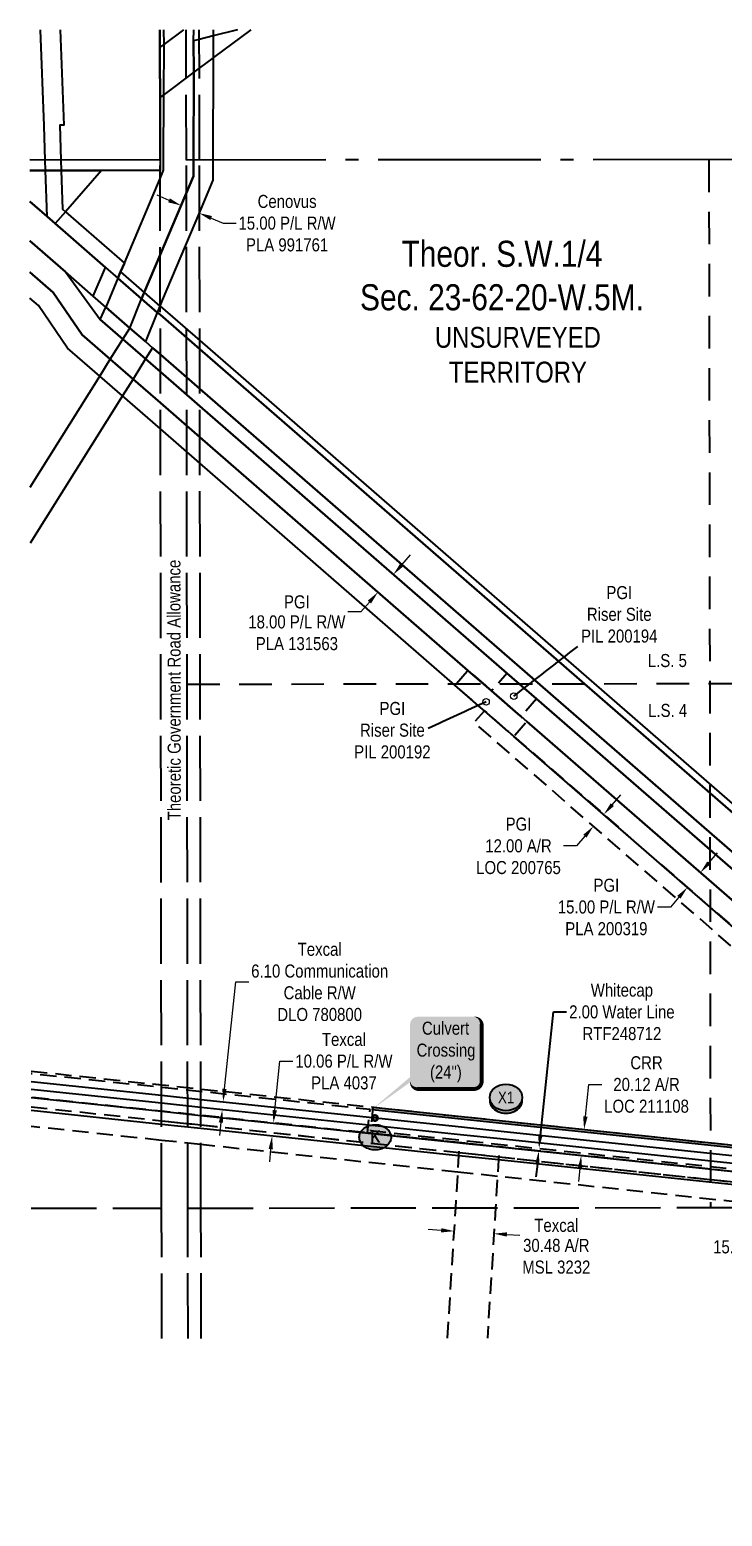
# Model space of a CAD drawing. Extents: x 506297 to 510567, y 6023715 to 6027460.
# Drawn here: x 506297 to 506828, y 6024506 to 6025647 of the extents above; entities that cross this region are included whole.
import ezdxf
from ezdxf.enums import TextEntityAlignment as Align

# ---------------------------------------------------------------- set-up
doc = ezdxf.new("R2010")
doc.units = 0
doc.header["$LTSCALE"] = 5
doc.header["$PDMODE"] = 34
doc.header["$PDSIZE"] = 0.05
for name, pattern in [('foc-ACCESSROAD', [3.75, 2.5, -1.25]), ('foc-FLOWLINE', [3.75, 2.5, -1.25]), ('foc-LSD', [8, 5, -3]), ('foc-QUARTERLINE', [33, 25, -3, 2, -3]), ('foc-UNSURVEYED', [12.5, 10, -2.5])]:
    doc.linetypes.add(name, pattern=pattern)
doc.layers.get('Defpoints').update_dxf_attribs({"color": 9})
for name, color, linetype in [('C-SYMBOL', 7, 'Continuous'), ('CG-NOTES', 7, 'Continuous'), ('F-AR', 190, 'foc-ACCESSROAD'), ('F-EZE', 190, 'foc-FLOWLINE'), ('F-RW', 190, 'Continuous'), ('F-WS', 190, 'foc-ACCESSROAD'), ('L-QSEC', 8, 'foc-QUARTERLINE'), ('L-ROAD-T', 7, 'Continuous'), ('L-SECQ', 8, 'foc-QUARTERLINE'), ('L-SECTION-LSD', 7, 'foc-LSD'), ('L-UNS-T', 3, 'Continuous'), ('L-USEC', 7, 'foc-UNSURVEYED'), ('MSL', 7, 'Continuous'), ('P-CROSSINGS', 250, 'Continuous'), ('P-PROPOSED', 10, 'Continuous'), ('P-TEMP-BLUE', 146, 'Continuous'), ('PLA', 7, 'Continuous')]:
    doc.layers.add(name, color=color, linetype=linetype)
for name, color, linetype, lineweight in [('F-AR-T', 190, 'Continuous', 9), ('F-EZE-T', 190, 'Continuous', 9), ('F-RW-T', 190, 'Continuous', 9), ('F-WS-T', 190, 'Continuous', 9)]:
    doc.layers.add(name, color=color, linetype=linetype, lineweight=lineweight)
doc.styles.add('100L', font='ARIALN.TTF', dxfattribs={"height": 11})
doc.styles.add('175L', font='ARIALN.TTF', dxfattribs={"height": 20})
doc.styles.add('80', font='ARIALN.TTF', dxfattribs={"height": 10})
doc.styles.add('80CG', font='ARIALN.TTF', dxfattribs={"height": 10})
doc.styles.add('80L', font='ARIALN.TTF', dxfattribs={"height": 10})
doc.styles.add('BOLD', font='ARIALNB.TTF')
doc.styles.add('Crossing', font='ARIALN.TTF', dxfattribs={"height": 10})
doc.dimstyles.new('Compass 5 000', dxfattribs={"dimscale": 5, "dimtxt": 9, "dimasz": 2, "dimexe": 0.2, "dimexo": 0.0625, "dimgap": 0.5, "dimtad": 0, "dimtih": 1, "dimtoh": 1, "dimzin": 0, "dimdsep": 46, "dimtxsty": '80CG', "dimcen": 0.1, "dimse1": 1, "dimse2": 1, "dimclrd": 256, "dimclrt": 256, "dimaunit": 1, "dimadec": 4, "dimazin": 0, "dimtfac": 0.06, "dimtofl": 0, "dimtmove": 0, "dimatfit": 1, "dimfxl": 0.2, "dimtolj": 1, "dimtzin": 0, "dimlwd": -1, "dimarcsym": 0})

# ---------------------------------------------------------------- blocks, each defined once
blk = doc.blocks.new('*D641')
at = {"layer": 'Defpoints', "color": 0, "transparency": 16777216}
for p in [(506445, 6024824.3), (506460.4, 6024822.7), (506459.8, 6024816.6)]:
    blk.add_point(p, dxfattribs=at)
at = {"layer": 'F-RW-T', "transparency": 16777216}
for p, q in [((506446.1, 6024834.2), (506454.7, 6024916.2)), ((506454.7, 6024916.2), (506464.7, 6024916.2)), ((506443.3, 6024808.3), (506442.3, 6024798.3))]:
    blk.add_line(p, q, dxfattribs=at)
for points in [[(506444.4, 6024834.4), (506447.7, 6024834.1), (506445, 6024824.3)], [(506441.7, 6024808.5), (506445, 6024808.1), (506444.4, 6024818.2)]]:
    blk.add_solid(points, dxfattribs=at)
at = {"layer": 'F-RW-T', "transparency": 16777216, "insert": (506519.1, 6024916.2), "char_height": 10, "attachment_point": 5, "style": '80CG'}
blk.add_mtext('\\A1;Texcal\\P6.10 Communication \\PCable R/W\\PDLO 780800', dxfattribs=at)
blk = doc.blocks.new('*D644')
at = {"layer": 'Defpoints', "color": 0, "transparency": 16777216}
for p in [(506951.5, 6024750.4), (506949.7, 6024735.5), (506949.9, 6024735.5)]:
    blk.add_point(p, dxfattribs=at)
at = {"layer": 'F-EZE-T', "transparency": 16777216}
for p, q in [((506952.4, 6024760.4), (506953.4, 6024770.3)), ((506948.7, 6024725.6), (506947.3, 6024712.9)), ((506947.3, 6024712.9), (506937.3, 6024712.9))]:
    blk.add_line(p, q, dxfattribs=at)
for points in [[(506950.7, 6024760.6), (506954, 6024760.2), (506951.3, 6024750.5)], [(506947, 6024725.8), (506950.3, 6024725.4), (506949.7, 6024735.5)]]:
    blk.add_solid(points, dxfattribs=at)
at = {"layer": 'F-EZE-T', "transparency": 16777216, "insert": (506878.2, 6024712.9), "char_height": 10, "attachment_point": 5, "style": '80CG'}
blk.add_mtext('\\A1;ATCO\\P15.00 Power Line R/W\\PEZE 170159', dxfattribs=at)
blk = doc.blocks.new('*D656')
at = {"layer": 'Defpoints', "color": 0, "transparency": 16777216}
for p in [(506722.4, 6025057.4), (506714.5, 6025048.4), (506729.1, 6025035.7)]:
    blk.add_point(p, dxfattribs=at)
at = {"layer": 'F-AR-T', "transparency": 16777216}
for p, q in [((506743.5, 6025052.2), (506750.1, 6025059.8)), ((506722.5, 6025028.1), (506716, 6025020.6)), ((506716, 6025020.6), (506706, 6025020.6))]:
    blk.add_line(p, q, dxfattribs=at)
for points in [[(506742.3, 6025053.3), (506744.8, 6025051.2), (506737, 6025044.7)], [(506721.3, 6025029.2), (506723.8, 6025027), (506729.1, 6025035.7)]]:
    blk.add_solid(points, dxfattribs=at)
at = {"layer": 'F-AR-T', "transparency": 16777216, "insert": (506671.6, 6025020.6), "char_height": 10, "attachment_point": 5, "style": '80CG'}
blk.add_mtext('\\A1;PGI\\P12.00 A/R\\PLOC 200765', dxfattribs=at)
blk = doc.blocks.new('*D662')
at = {"layer": 'Defpoints', "color": 0, "transparency": 16777216}
for p in [(506622.6, 6024729.1), (506653, 6024727.2), (506652.7, 6024723.1)]:
    blk.add_point(p, dxfattribs=at)
at = {"layer": 'F-AR-T', "transparency": 16777216}
for p, q in [((506612.3, 6024725.6), (506602.4, 6024726.2)), ((506662.7, 6024722.5), (506672.7, 6024721.8))]:
    blk.add_line(p, q, dxfattribs=at)
for points in [[(506612.4, 6024727.3), (506612.2, 6024724), (506622.3, 6024725)], [(506662.8, 6024724.1), (506662.6, 6024720.8), (506652.7, 6024723.1)]]:
    blk.add_solid(points, dxfattribs=at)
at = {"layer": 'F-AR-T', "transparency": 16777216, "char_height": 10, "attachment_point": 5, "style": '80CG'}
for s, insert in [('\\A1;Texcal', (506700.6, 6024729.4)), ('\\A1;30.48 A/R\\PMSL 3232', (506700.6, 6024705.7))]:
    blk.add_mtext(s, dxfattribs=dict(at, insert=insert))
blk = doc.blocks.new('*D668')
at = {"layer": 'Defpoints', "color": 0, "transparency": 16777216}
for p in [(506482.6, 6024798), (506519.7, 6024804.1), (506518.7, 6024794.1)]:
    blk.add_point(p, dxfattribs=at)
at = {"layer": 'F-RW-T', "transparency": 16777216}
for p, q in [((506484.7, 6024817.9), (506488.6, 6024855.4)), ((506488.6, 6024855.4), (506498.6, 6024855.4)), ((506481.5, 6024788), (506480.5, 6024778.1))]:
    blk.add_line(p, q, dxfattribs=at)
for points in [[(506483, 6024818.1), (506486.3, 6024817.7), (506483.6, 6024808)], [(506479.9, 6024788.2), (506483.2, 6024787.8), (506482.6, 6024798)]]:
    blk.add_solid(points, dxfattribs=at)
at = {"layer": 'F-RW-T', "transparency": 16777216, "insert": (506537.7, 6024855.4), "char_height": 10, "attachment_point": 5, "style": '80CG'}
blk.add_mtext('\\A1;Texcal\\P10.06 P/L R/W\\PPLA 4037', dxfattribs=at)
blk = doc.blocks.new('*D681')
at = {"layer": 'Defpoints', "color": 0, "transparency": 16777216}
for p in [(506575.9, 6025228.6), (506563.8, 6025215.3), (506564.1, 6025215)]:
    blk.add_point(p, dxfattribs=at)
at = {"layer": 'F-RW-T', "transparency": 16777216}
for p, q in [((506582.2, 6025236.3), (506588.8, 6025243.9)), ((506557.3, 6025207.7), (506550.7, 6025200.2)), ((506550.7, 6025200.2), (506540.7, 6025200.2))]:
    blk.add_line(p, q, dxfattribs=at)
for points in [[(506580.9, 6025237.4), (506583.5, 6025235.3), (506575.6, 6025228.8)], [(506556, 6025208.8), (506558.5, 6025206.6), (506563.8, 6025215.3)]]:
    blk.add_solid(points, dxfattribs=at)
at = {"layer": 'F-RW-T', "transparency": 16777216, "char_height": 10, "attachment_point": 5, "style": '80CG'}
for s, insert in [('\\A1;PGI', (506501.6, 6025207.8)), ('\\A1;18.00 P/L R/W\\PPLA 131563', (506501.6, 6025184.1))]:
    blk.add_mtext(s, dxfattribs=dict(at, insert=insert))
blk = doc.blocks.new('*D689')
at = {"layer": 'Defpoints', "color": 0, "transparency": 16777216}
for p in [(506793.9, 6025015.1), (506784, 6025003.8), (506801.2, 6024988.8)]:
    blk.add_point(p, dxfattribs=at)
at = {"layer": 'F-RW-T', "transparency": 16777216}
for p, q in [((506817.6, 6025007.6), (506824.2, 6025015.2)), ((506794.7, 6024981.2), (506788.1, 6024973.7)), ((506788.1, 6024973.7), (506778.1, 6024973.7))]:
    blk.add_line(p, q, dxfattribs=at)
for points in [[(506816.4, 6025008.7), (506818.9, 6025006.6), (506811.1, 6025000.1)], [(506793.4, 6024982.3), (506795.9, 6024980.2), (506801.2, 6024988.8)]]:
    blk.add_solid(points, dxfattribs=at)
at = {"layer": 'F-RW-T', "transparency": 16777216, "insert": (506739, 6024973.7), "char_height": 10, "attachment_point": 5, "style": '80CG'}
blk.add_mtext('\\A1;PGI\\P15.00 P/L R/W\\PPLA 200319', dxfattribs=at)
blk = doc.blocks.new('*D701')
at = {"layer": 'Defpoints', "color": 0, "transparency": 16777216}
for p in [(506415, 6025517.2), (506426.6, 6025506.2), (506428.8, 6025511.4)]:
    blk.add_point(p, dxfattribs=at)
at = {"layer": 'F-RW-T', "transparency": 16777216}
for p, q in [((506403.6, 6025515.9), (506394.4, 6025519.8)), ((506435.8, 6025502.3), (506445, 6025498.4)), ((506445, 6025498.4), (506455, 6025498.4))]:
    blk.add_line(p, q, dxfattribs=at)
for points in [[(506404.2, 6025517.5), (506402.9, 6025514.4), (506412.8, 6025512)], [(506436.5, 6025503.9), (506435.2, 6025500.8), (506426.6, 6025506.2)]]:
    blk.add_solid(points, dxfattribs=at)
at = {"layer": 'F-RW-T', "transparency": 16777216, "insert": (506494.1, 6025498.4), "char_height": 10, "attachment_point": 5, "style": '80CG'}
blk.add_mtext('\\A1;Cenovus\\P15.00 P/L R/W\\PPLA 991761', dxfattribs=at)
blk = doc.blocks.new('*U495')
h = blk.add_hatch(color=254)
edge = h.paths.add_edge_path()
edge.add_line((-21.5, -28.5), (21.5, -28.5))
edge.add_arc((21.5, -22.5), 6, 270, 360)
edge.add_line((27.5, -22.5), (27.5, 21))
edge.add_arc((21.5, 21), 6, 0, 90)
edge.add_line((21.5, 27), (-21.5, 27))
edge.add_arc((-21.5, 21), 6, 90, 180)
edge.add_line((-27.5, 21), (-27.5, -22.5))
edge.add_arc((-21.5, -22.5), 6, 180, 270)
at = {"color": 160, "flags": 128}
blk.add_lwpolyline([(-21.5, -28.5, 3, 3, 0), (21.5, -28.5, 3, 3, 0.414214), (27.5, -22.5, 3, 3, 0), (27.5, 21, 3, 0, 0.414214), (21.5, 27, 0, 0, 0), (-21.5, 27, 0, 0, 0.414214), (-27.5, 21, 0, 0, 0), (-27.5, -22.5, 0, 3, 0.414214)], format="xyseb", close=True, dxfattribs=at)
at = {"color": 160, "style": '80'}
blk.add_attdef('ENTER_TEXT_001', (-26.8, -4.9), '', height=10, dxfattribs=at)
blk = doc.blocks.new('xing2')
h = blk.add_hatch(color=50)
h.dxf.hatch_style = 1
edge = h.paths.add_edge_path()
edge.add_ellipse((0, 0), major_axis=(-12.5, 0), ratio=0.816297, start_angle=0, end_angle=360)
h = blk.add_hatch(color=250)
h.dxf.hatch_style = 1
edge = h.paths.add_edge_path()
edge.add_ellipse((0, -2), major_axis=(-12.5, 0), ratio=0.816297, start_angle=0, end_angle=180)
edge.add_line((12.5, -2), (12.5, 0))
edge.add_ellipse((0, 0), major_axis=(-12.5, 0), ratio=0.816297, start_angle=0, end_angle=180, ccw=False)
edge.add_line((-12.5, 0), (-12.5, -2))
at = {"color": 250}
blk.add_ellipse((0, 0), major_axis=(-12.5, 0), ratio=0.816297, dxfattribs=at)
blk.add_ellipse((0, -2), major_axis=(-12.5, 0), ratio=0.816297, start_param=0, end_param=3.141593, dxfattribs=at)
at = {"color": 250, "style": 'Crossing'}
blk.add_attdef('CROSSING', text='', height=9, dxfattribs=at).set_placement((0.1, 0), align=Align.MIDDLE_CENTER)
at = {"color": 250, "style": 'Crossing', "flags": 1}
for tag, p in [('OWNER', (0.1, -12.5)), ('DESCRIPTION', (0.1, -25.8)), ('LOCATION', (0.1, -39.3)), ('DWG_REF', (0.1, -52.8))]:
    blk.add_attdef(tag, text='', height=9, dxfattribs=at).set_placement(p, align=Align.MIDDLE_CENTER)
blk = doc.blocks.new('Route_Letters')
h = blk.add_hatch(color=255)
h.dxf.hatch_style = 1
edge = h.paths.add_edge_path()
edge.add_ellipse((-0.1, 0.5), major_axis=(-12, 0), ratio=0.789318, start_angle=0, end_angle=360)
at = {"color": 5}
blk.add_open_spline([(-12.3, 0.5), (-12.3, -0.3), (-12.2, -1), (-11.7, -2.8), (-11.1, -3.9), (-9.6, -5.8), (-8.5, -6.7), (-6.2, -8), (-4.9, -8.5), (-2.1, -9.2), (-0.7, -9.3), (2.2, -9.1), (3.6, -8.8), (6.3, -7.9), (7.5, -7.2), (9.5, -5.6), (10.4, -4.6), (11.6, -2.5), (12, -1.4), (12.2, 0.9), (12, 2.1), (11.2, 4.3), (10.5, 5.4), (8.8, 7.2), (7.7, 8), (5.3, 9.2), (3.9, 9.7), (1.1, 10.2), (-0.4, 10.2), (-3.2, 9.9), (-4.6, 9.6), (-7.2, 8.5), (-8.3, 7.7), (-10.2, 6), (-11, 5), (-12, 2.9), (-12.3, 1.7), (-12.3, 0.5), (-12.3, 0.5), (-12.3, 0.5)], degree=3, knots=[0, 0, 0, 0, 0.219529, 0.219529, 0.575727, 0.575727, 0.931924, 0.931924, 1.288121, 1.288121, 1.644318, 1.644318, 2.000515, 2.000515, 2.356712, 2.356712, 2.712909, 2.712909, 3.069107, 3.069107, 3.425304, 3.425304, 3.781501, 3.781501, 4.137698, 4.137698, 4.493895, 4.493895, 4.850092, 4.850092, 5.20629, 5.20629, 5.562487, 5.562487, 5.918684, 5.918684, 6.274881, 6.274881, 6.283185, 6.283185, 6.283185, 6.283185], dxfattribs=at)
at = {"color": 14, "style": 'BOLD'}
blk.add_attdef('A', text='', height=9.5, dxfattribs=at).set_placement((0.2, 1), align=Align.MIDDLE)
blk = doc.blocks.new('AA')
at = {"const_width": 4}
blk.add_lwpolyline([(-1, 0, 1), (1, 0, 1)], format="xyb", close=True, dxfattribs=at)
blk.add_circle((0, 0), 2)
blk = doc.blocks.new('*D708')
at = {"layer": 'Defpoints', "color": 0, "transparency": 16777216}
for p in [(506721.9, 6024803.1), (506755.2, 6024799.5), (506753.1, 6024779.5)]:
    blk.add_point(p, dxfattribs=at)
at = {"layer": 'F-AR-T', "transparency": 16777216}
for p, q in [((506722.9, 6024813), (506725.5, 6024837.5)), ((506725.5, 6024837.5), (506735.5, 6024837.5)), ((506718.7, 6024773.1), (506717.6, 6024763.2))]:
    blk.add_line(p, q, dxfattribs=at)
for points in [[(506721.2, 6024813.2), (506724.6, 6024812.8), (506721.9, 6024803.1)], [(506717, 6024773.3), (506720.4, 6024772.9), (506719.7, 6024783)]]:
    blk.add_solid(points, dxfattribs=at)
at = {"layer": 'F-AR-T', "transparency": 16777216, "insert": (506769.8, 6024837.5), "char_height": 10, "attachment_point": 5, "style": '80CG'}
blk.add_mtext('\\A1;CRR\\P20.12 A/R\\PLOC 211108', dxfattribs=at)
blk = doc.blocks.new('*D711')
at = {"layer": 'Defpoints', "color": 0, "transparency": 16777216}
for p in [(506687.3, 6024788.5), (506687.6, 6024786.4), (506687.8, 6024788.4)]:
    blk.add_point(p, dxfattribs=at)
at = {"layer": 'P-TEMP-BLUE', "transparency": 16777216}
for p, q in [((506688.4, 6024798.4), (506698.4, 6024893.2)), ((506698.4, 6024893.2), (506708.4, 6024893.2)), ((506686.1, 6024776.5), (506685, 6024766.6))]:
    blk.add_line(p, q, dxfattribs=at)
for points in [[(506686.7, 6024798.6), (506690, 6024798.2), (506687.3, 6024788.5)], [(506684.4, 6024776.7), (506687.7, 6024776.4), (506687.1, 6024786.5)]]:
    blk.add_solid(points, dxfattribs=at)
at = {"layer": 'P-TEMP-BLUE', "transparency": 16777216, "insert": (506750.9, 6024893.2), "char_height": 10, "attachment_point": 5, "style": '80CG'}
blk.add_mtext('\\A1;Whitecap\\P2.00 Water Line\\PRTF248712', dxfattribs=at)

msp = doc.modelspace()

# ---------------------------------------------------------------- hatches: boundary and pattern name
at = {"layer": 'P-PROPOSED'}
h = msp.add_hatch(color=256, dxfattribs=at)
h.dxf.hatch_style = 1
h.paths.add_polyline_path([(509796.698, 6025124.527), (509798.696, 6025124.61), (509805.309, 6024966.707), (509219.186, 6024967.917), (509196.95, 6025010.856), (509103.819, 6025021.614), (508388.141, 6025021.346), (508401.756, 6025052.16), (508410.85, 6025071.086), (508386.117, 6025081.058), (508383.037, 6025074.928), (508367.894, 6025041.386), (508354.157, 6025007.243), (508341.849, 6024972.559), (508331.383, 6024938.672), (508319.403, 6024890.784), (508316.32, 6024878.461), (508315.682, 6024875.195), (508313.813, 6024865.993), (508283.743, 6024862.095), (508261.055, 6024862.122), (508222.408, 6024850.062), (508215.675, 6024815.476), (508203.86, 6024792.537), (508168.8, 6024793.203), (508126.202, 6024809.837), (508061.096, 6024814.559), (508031.539, 6024813.166), (508019.853, 6024796.262), (508005.566, 6024684.375), (508005.545, 6024666.967), (507726.437, 6024696.458), (507559.269, 6024714.128), (507469.846, 6024722.293), (507449.75, 6024724.245), (507446.733, 6024724.556), (507387.581, 6024730.797), (507285.493, 6024741.568), (507032.596, 6024768.25), (506559.699, 6024818.158), (506559.909, 6024820.147), (507032.806, 6024770.239), (507285.703, 6024743.556), (507387.791, 6024732.786), (507446.941, 6024726.546), (507449.949, 6024726.235), (507470.033, 6024724.284), (507559.465, 6024716.119), (507726.647, 6024698.447), (508003.547, 6024669.189), (508003.566, 6024684.503), (508017.942, 6024797.015), (508030.456, 6024815.117), (508061.122, 6024816.562), (508126.648, 6024811.81), (508169.195, 6024795.196), (508202.653, 6024794.56), (508213.766, 6024816.138), (508220.672, 6024851.616), (508260.751, 6024864.122), (508283.615, 6024864.095), (508312.137, 6024867.793), (508313.721, 6024875.586), (508314.367, 6024878.896), (508317.462, 6024891.269), (508329.456, 6024939.21), (508339.951, 6024973.189), (508352.286, 6025007.951), (508366.054, 6025042.171), (508381.231, 6025075.789), (508385.156, 6025083.602), (508413.577, 6025072.143), (508403.572, 6025051.323), (508391.211, 6025023.347), (509103.934, 6025023.614), (509198.237, 6025012.721), (509220.404, 6024969.915), (509803.224, 6024968.712)])

# ---------------------------------------------------------------- linework, layer by layer
at = {"color": 160, "flags": 128}
msp.add_lwpolyline([(506558.316, 6024817.709, 0, 6, 0), (506615.9, 6024862.541, 0, 0, 0)], format="xyseb", dxfattribs=at)
at = {"layer": 'F-AR', "flags": 128}
msp.add_lwpolyline([(506668.107, 6025104.633), (507040.134, 6024780.89), (507048.346, 6024768.516), (507032.806, 6024770.244), (507031.037, 6024772.921), (506637.618, 6025115.275), (506645.487, 6025124.315), (506663.671, 6025108.493), (506668.107, 6025104.633)], close=True, dxfattribs=at)
at = {"layer": 'F-AR', "color": 160, "flags": 128}
for points in [[(506297.696, 6024847.818), (506559.909, 6024820.147), (506558.007, 6024802.123), (507451.254, 6024707.863), (507467.12, 6024702.531), (508298.009, 6024614.723), (508299.647, 6023754.853)], [(508297.648, 6023754.857), (508296.013, 6024612.923), (507466.691, 6024700.566), (507450.825, 6024705.898), (506555.809, 6024800.345), (506557.711, 6024818.369), (506297.698, 6024845.807)]]:
    msp.add_lwpolyline(points, dxfattribs=at)
at = {"layer": 'F-AR', "flags": 128}
for points in [[(506297.696, 6024847.818), (506397.712, 6024837.264), (506427.875, 6024834.081), (507032.806, 6024770.239), (507048.347, 6024768.542), (507067.558, 6024766.57), (507090.453, 6024764.155), (507112.618, 6024761.753), (507129.922, 6024759.856), (507169.525, 6024755.663), (507178.205, 6024754.842), (507219.769, 6024750.516), (507285.703, 6024743.556), (507387.791, 6024732.786), (507402.851, 6024731.196), (507416.299, 6024729.777), (507417.91, 6024729.608), (507422.897, 6024729.083), (507429.871, 6024728.346), (507431.338, 6024728.191), (507434.912, 6024727.814), (507446.941, 6024726.546), (507449.949, 6024726.235), (507450.825, 6024705.898), (507435.739, 6024707.49), (507430.713, 6024708.019), (507426.581, 6024708.456), (507423.673, 6024708.764), (507418.678, 6024709.29), (507411.541, 6024710.042), (507403.551, 6024710.886), (507401.799, 6024711.07), (507386.888, 6024712.644), (507219.8, 6024730.277), (507210.07, 6024731.28), (507199.996, 6024732.276), (507156.386, 6024736.847), (507139.095, 6024738.749), (507106.13, 6024742.271), (507104.934, 6024742.398), (507095.889, 6024743.355), (507082.71, 6024744.743), (507081.935, 6024744.825), (507063.202, 6024746.8), (507062.63, 6024746.86), (506656.919, 6024789.668), (506626.574, 6024792.868), (506427.904, 6024813.842), (506397.74, 6024817.025), (506297.724, 6024827.579)], [(506617.157, 6024642.864), (506623.435, 6024742.857), (506625.003, 6024767.843), (506625.943, 6024782.826), (506626.574, 6024792.878), (506656.92, 6024789.676), (506656.288, 6024779.624), (506655.348, 6024764.641), (506653.983, 6024742.888), (506647.705, 6024642.896)]]:
    msp.add_lwpolyline(points, dxfattribs=at)
at = {"layer": 'F-EZE', "flags": 128}
msp.add_lwpolyline([(506297.734, 6024820.47), (506397.751, 6024809.756), (506427.914, 6024806.524), (506626.097, 6024785.286), (506656.44, 6024782.035), (507018.375, 6024743.27), (507068.556, 6024737.896), (507087.885, 6024735.826), (507110.954, 6024733.355), (507138.525, 6024730.401), (507149.975, 6024729.176), (507167.813, 6024727.267), (507213.486, 6024722.379), (507219.814, 6024721.702), (507223.602, 6024721.296), (507384.284, 6024704.1), (507399.193, 6024702.505), (507400.016, 6024702.416), (507400.982, 6024704.098), (507404.857, 6024710.748), (507406.439, 6024713.471), (507415.935, 6024729.815), (507417.804, 6024733.032), (507422.547, 6024741.196), (507424.002, 6024743.694), (507429.129, 6024752.524), (507433.934, 6024760.795), (507445.287, 6024780.276), (507446.171, 6024751.986), (507441.367, 6024743.711), (507434.776, 6024732.373), (507432.288, 6024728.09), (507423.448, 6024712.875), (507421.209, 6024709.025), (507418.931, 6024705.102), (507417.35, 6024702.38), (507416.355, 6024700.668), (507419.218, 6024700.361), (507424.208, 6024699.827), (507436.271, 6024698.537), (507439.104, 6024698.234), (507467.004, 6024695.293), (507514.016, 6024690.196), (507526.476, 6024688.901), (507529.721, 6024688.587), (507541.413, 6024687.456), (507556.49, 6024685.971), (508021.797, 6024636.852), (508051.961, 6024633.674), (508121.815, 6024626.314)], dxfattribs=at)
at = {"layer": 'F-EZE'}
for points in [[(506297.734, 6024820.47), (506397.751, 6024809.756), (506427.914, 6024806.524), (506626.097, 6024785.286), (506656.44, 6024782.035), (507018.375, 6024743.27)], [(506878.898, 6024743.12), (506655.499, 6024767.048), (506625.157, 6024770.298), (506427.936, 6024791.431), (506397.772, 6024794.662), (506297.756, 6024805.376)]]:
    msp.add_lwpolyline(points, dxfattribs=at)
at = {"layer": 'F-RW'}
for points in [[(506437.378, 6025646.835), (506437.372, 6025642.094), (506437.348, 6025625.334), (506437.237, 6025546.848), (506437.215, 6025531.363), (506426.919, 6025506.984), (506398.359, 6025439.367), (506396.861, 6025435.594), (506396.423, 6025434.84), (506394.488, 6025430.017), (506385.495, 6025407.548), (506373.51, 6025417.98), (506382.501, 6025440.443), (506384.559, 6025445.252), (506396.807, 6025474.021), (506422.216, 6025534.428), (506422.239, 6025546.832), (506422.516, 6025614.257), (506422.413, 6025638.266), (506422.511, 6025646.821)], [(506296.748, 6025515.188), (506309.962, 6025503.624), (506316.203, 6025498.192), (506324.071, 6025491.337), (506354.845, 6025464.524), (506364.381, 6025456.216), (506382.501, 6025440.443), (506394.488, 6025430.017), (506396.872, 6025428.162), (506427.068, 6025401.679), (506836.213, 6025045.804)], [(506297.059, 6025295.817), (506350.419, 6025381.08), (506358.476, 6025393.957), (506368.139, 6025409.399), (506373.51, 6025417.98), (506354.979, 6025434.11), (506345.466, 6025442.399), (506324.028, 6025461.078), (506296.791, 6025484.811)], [(506296.791, 6025484.811), (506324.028, 6025461.078), (506350.775, 6025424.421), (506368.139, 6025409.399), (506385.587, 6025394.213), (506396.934, 6025384.344), (506427.13, 6025358.062), (506662.672, 6025153.044), (506685.309, 6025133.348), (506892.717, 6024953.12), (507064.056, 6024803.821), (507090.45, 6024764.161), (507096.161, 6024755.581), (507100.547, 6024748.989), (507104.291, 6024743.363), (507104.933, 6024742.399), (507112.178, 6024731.516), (507122.972, 6024715.295), (507128.318, 6024707.263), (507200.074, 6024691.646), (507219.885, 6024677.113), (507405.4, 6024542.464), (507424.655, 6024511.162), (507439.706, 6024486.749)], [(506297.059, 6025295.817), (506350.419, 6025381.08), (506358.476, 6025393.957), (506368.139, 6025409.399), (506373.51, 6025417.98), (506354.979, 6025434.11), (506345.466, 6025442.399), (506324.028, 6025461.078), (506296.791, 6025484.811)], [(506296.825, 6025460.88), (506314.791, 6025445.224), (506336.992, 6025412.653), (506358.476, 6025393.957), (506375.926, 6025378.773), (506396.968, 6025360.462), (506427.164, 6025334.185), (506632.716, 6025155.315), (506650.883, 6025139.501), (506671.097, 6025121.911), (506673.519, 6025119.804), (506677.952, 6025115.951), (507051.461, 6024790.921)], [(507051.461, 6024790.921), (506677.952, 6025115.951), (506673.519, 6025119.804), (506671.097, 6025121.911), (506650.883, 6025139.501), (506632.716, 6025155.315), (506427.164, 6025334.185), (506396.968, 6025360.462), (506375.926, 6025378.773), (506358.476, 6025393.957), (506336.992, 6025412.653), (506314.791, 6025445.224), (506296.825, 6025460.88)], [(507040.134, 6024780.89), (506668.107, 6025104.633), (506663.671, 6025108.493), (506645.487, 6025124.315), (506641.036, 6025128.189), (506622.873, 6025143.994), (506427.193, 6025314.272), (506396.996, 6025340.548), (506367.868, 6025365.895), (506350.419, 6025381.08), (506325.684, 6025402.605), (506303.48, 6025435.181), (506296.853, 6025440.955)], [(507477.603, 6024502.612), (507465.073, 6024511.708), (507454.353, 6024519.491), (507446.702, 6024525.046), (507436.568, 6024532.405), (507434.137, 6024534.17), (507420.352, 6024544.164), (507403.642, 6024556.279), (507219.866, 6024689.524), (507194.772, 6024707.719), (507170.791, 6024725.11), (507164.487, 6024729.675), (507156.382, 6024736.745), (507148.833, 6024743.413), (507148.367, 6024743.782), (507140.033, 6024750.954), (507129.919, 6024759.757), (506427.111, 6025371.333), (506396.915, 6025397.61), (506390.958, 6025402.794), (506385.587, 6025394.213), (506375.926, 6025378.773), (506367.868, 6025365.895), (506297.12, 6025252.839)], [(506297.707, 6024839.843), (506397.723, 6024829.289), (506427.886, 6024826.106), (506627.854, 6024805.004), (506658.199, 6024801.802), (507053.919, 6024760.037)], [(507058.274, 6024753.448), (506657.559, 6024795.739), (506627.214, 6024798.942), (506427.895, 6024819.974), (506397.731, 6024823.158), (506297.716, 6024833.712)], [(506297.724, 6024827.579), (506397.74, 6024817.025), (506427.903, 6024813.842), (506626.574, 6024792.878), (506656.92, 6024789.676), (507062.629, 6024746.862)], [(506297.724, 6024827.579), (506397.74, 6024817.025), (506427.903, 6024813.842), (506626.574, 6024792.878), (506656.92, 6024789.676), (507062.629, 6024746.862)], [(507001.016, 6024743.25), (506656.288, 6024779.624), (506625.943, 6024782.826), (506625.519, 6024782.868), (506427.918, 6024803.722), (506397.755, 6024806.906), (506297.739, 6024817.46)], [(507001.016, 6024743.25), (506656.288, 6024779.624), (506625.943, 6024782.826), (506625.519, 6024782.868), (506427.918, 6024803.722), (506397.755, 6024806.906), (506297.739, 6024817.46)]]:
    msp.add_lwpolyline(points, dxfattribs=at)
at = {"layer": 'F-WS', "flags": 128}
for points in [[(506650.883, 6025139.502), (506671.097, 6025121.912), (506673.519, 6025119.805), (506677.952, 6025115.951), (506668.106, 6025104.633), (506663.671, 6025108.492), (506645.487, 6025124.315), (506641.036, 6025128.188), (506622.87, 6025143.995), (506632.716, 6025155.315), (506650.883, 6025139.502)], [(506685.309, 6025133.35), (506673.519, 6025119.805), (506671.097, 6025121.912), (506650.883, 6025139.502), (506662.673, 6025153.046), (506685.309, 6025133.35)]]:
    msp.add_lwpolyline(points, close=True, dxfattribs=at)
at = {"layer": 'L-QSEC'}
msp.add_line((507183.853, 6025547.631), (506416.82, 6025546.827), dxfattribs=at)
at = {"layer": 'L-SECQ'}
msp.add_line((506396.703, 6025546.806), (506296.703, 6025546.95), dxfattribs=at)
at = {"layer": 'L-SECTION-LSD'}
for p, q in [((506817.651, 6025547.247), (506818.861, 6024743.06)), ((506417.391, 6025144.743), (508020.897, 6025146.421))]:
    msp.add_line(p, q, dxfattribs=at)
at = {"layer": 'L-USEC'}
for p, q in [((506396.703, 6025546.806), (506396.562, 6025646.797)), ((506416.82, 6025546.834), (506416.678, 6025646.816)), ((506426.883, 6025546.848), (506426.742, 6025646.825)), ((506397.846, 6024742.634), (506396.703, 6025546.806)), ((506417.963, 6024742.663), (506416.82, 6025546.834)), ((506428.026, 6024742.677), (506426.883, 6025546.849)), ((506297.845, 6024742.53), (506397.846, 6024742.634)), ((506397.988, 6024642.635), (506397.846, 6024742.634)), ((506417.963, 6024742.655), (507219.78, 6024743.493)), ((506418.105, 6024642.656), (506417.963, 6024742.663)), ((506428.168, 6024642.667), (506428.026, 6024742.677))]:
    msp.add_line(p, q, dxfattribs=at)
at = {"layer": 'MSL', "color": 4}
for points in [[(506396.562, 6025646.797), (506396.581, 6025633.103), (506396.594, 6025624.209), (506396.635, 6025594.929), (506396.647, 6025586.2), (506396.703, 6025546.806), (506396.715, 6025538.955), (506351.717, 6025538.891), (506320.876, 6025538.848), (506308.883, 6025538.831), (506296.714, 6025538.814)], [(506466.192, 6025646.863), (506437.682, 6025625.583), (506437.348, 6025625.334), (506426.762, 6025617.428), (506422.516, 6025614.257), (506399.793, 6025597.288), (506399.484, 6025597.057), (506396.635, 6025594.929), (506396.594, 6025624.209), (506396.581, 6025633.103), (506399.7, 6025635.433), (506414.936, 6025646.814)], [(506296.714, 6025538.814), (506308.883, 6025538.831), (506320.876, 6025538.848), (506351.717, 6025538.891), (506324.059, 6025507.195), (506316.203, 6025498.192), (506309.962, 6025503.624), (506296.748, 6025515.188)]]:
    msp.add_lwpolyline(points, dxfattribs=at)
at = {"layer": 'P-PROPOSED', "flags": 128}
msp.add_lwpolyline([(507726.437, 6024696.458), (507559.269, 6024714.128), (507469.846, 6024722.293), (507449.75, 6024724.245), (507446.733, 6024724.556), (507387.581, 6024730.797), (507285.493, 6024741.568), (507032.596, 6024768.25), (506559.699, 6024818.158), (506559.909, 6024820.147), (507032.806, 6024770.239), (507285.703, 6024743.556), (507387.791, 6024732.786), (507446.941, 6024726.546), (507449.949, 6024726.235), (507470.033, 6024724.284), (507559.465, 6024716.119), (507726.647, 6024698.447)], dxfattribs=at)
at = {"layer": 'PLA'}
for points in [[(506320.009, 6025646.724), (506322.725, 6025573.758), (506319.721, 6025573.633), (506320.573, 6025546.722), (506320.876, 6025538.848), (506321.761, 6025509.18), (506324.059, 6025507.195), (506334.124, 6025498.495), (506369.306, 6025467.818), (506366.435, 6025461.027), (506364.381, 6025456.216), (506354.979, 6025434.11), (506345.466, 6025442.399), (506354.845, 6025464.524), (506324.071, 6025491.337), (506316.203, 6025498.192), (506309.962, 6025503.624), (506308.883, 6025538.831), (506308.583, 6025546.709), (506307.735, 6025573.2), (506305.049, 6025646.71)], [(506455.943, 6025646.853), (506437.372, 6025642.094), (506426.731, 6025639.371), (506422.413, 6025638.266), (506422.516, 6025614.257), (506422.239, 6025546.832), (506422.216, 6025534.428), (506396.807, 6025474.021), (506384.559, 6025445.252), (506382.501, 6025440.443), (506364.381, 6025456.216), (506366.435, 6025461.027), (506369.306, 6025467.818), (506396.723, 6025532.818), (506399.372, 6025539.098), (506399.387, 6025546.809), (506399.484, 6025597.057), (506399.7, 6025635.433), (506399.643, 6025646.8)]]:
    msp.add_lwpolyline(points, dxfattribs=at)

# ---------------------------------------------------------------- block references
ref = msp.add_blockref('*U495', (506615.9, 6024862.541), dxfattribs=dict(xscale=0.9989510452182907, yscale=0.9989510452182907, zscale=0.9989510452182907))
ref.add_attrib('ENTER_TEXT_001', 'Culvert', (506597.539, 6024875.749), dxfattribs={"color": 160, "height": 9.9895, "style": '80'})
ref.add_attrib('ENTER_TEXT_002', 'Crossing', (506593.447, 6024858.922), dxfattribs={"color": 160, "height": 9.9895, "style": '80'})
ref.add_attrib('ENTER_TEXT_003', '(24")', (506603.696, 6024842.103), dxfattribs={"color": 160, "height": 9.9895, "style": '80'})
at = {"layer": 'CG-NOTES'}
msp.add_blockref('Route_Letters', (506561.758, 6024796.531), dxfattribs=at).add_auto_attribs({'A': 'K'})
msp.add_blockref('AA', (506561.533, 6024811.806), dxfattribs=at)
at = {"layer": 'P-CROSSINGS'}
msp.add_blockref('xing2', (506662.005, 6024827.628), dxfattribs=at).add_auto_attribs({'CROSSING': 'X1'})

# ---------------------------------------------------------------- texts
at = {"layer": 'C-SYMBOL', "color": 3, "insert": (506658.916, 6025484.935), "char_height": 20, "width": 215.98445, "attachment_point": 2, "style": '175L'}
msp.add_mtext('Theor. S.W.1/4 \\PSec. 23-62-20-W.5M.', dxfattribs=at)
at = {"layer": 'F-WS-T', "insert": (506574.855, 6025087.604), "char_height": 10, "attachment_point": 8, "style": '80L'}
msp.add_mtext('PGI\\PRiser Site\\PPIL 200192', dxfattribs=at)
at = {"layer": 'L-ROAD-T', "style": '80L'}
msp.add_text('Theoretic Government Road Allowance', height=10, rotation=90.081417, dxfattribs=at).set_placement((506407.425, 6025140.216), align=Align.MIDDLE_CENTER)
at = {"layer": 'L-UNS-T', "color": 3, "insert": (506671.129, 6025397.387), "char_height": 16, "attachment_point": 5, "style": '80L'}
msp.add_mtext_dynamic_manual_height_columns('UNSURVEYED TERRITORY', width=126.48141, gutter_width=47.525, heights=[0], dxfattribs=at)

# ---------------------------------------------------------------- dimensions: what is measured, and where the dimension line sits
at = {"layer": 'F-AR-T'}
for base, p1, p2, angle, text, picture, middle in [((506729.106, 6025035.663), (506722.373, 6025057.41), (506714.505, 6025048.369), 228.970171, 'PGI\\X12.00 A/R\\PLOC 200765', '*D656', (506671.642, 6025020.575)), ((506721.857, 6024803.055), (506753.103, 6024779.522), (506755.216, 6024799.534), 83.974191, 'CRR\\X20.12 A/R\\PLOC 211108', '*D708', (506769.806, 6024837.489))]:
    dim = msp.add_linear_dim(base=base, p1=p1, p2=p2, angle=angle, text=text, dimstyle='Compass 5 000', dxfattribs=at)
    dim.commit()
    dim.dimension.update_dxf_attribs({"geometry": picture, "text_midpoint": middle, "dimtype": 161})
dim = msp.add_aligned_dim(p1=(506622.573, 6024729.127), p2=(506652.999, 6024727.217), distance=-4.144, text='Texcal\\X30.48 A/R\\PMSL 3232', dimstyle='Compass 5 000', dxfattribs=at)
dim.commit()
dim.dimension.update_dxf_attribs({"geometry": '*D662', "text_midpoint": (506700.582, 6024721.828)})
at = {"layer": 'F-EZE-T'}
dim = msp.add_linear_dim(base=(506949.721, 6024735.533), p1=(506951.478, 6024750.435), p2=(506949.88, 6024735.516), angle=263.885801, text='ATCO\\P15.00 Power Line R/W\\PEZE 170159', dimstyle='Compass 5 000', dxfattribs=at)
dim.commit()
dim.dimension.update_dxf_attribs({"geometry": '*D644', "text_midpoint": (506878.163, 6024712.936), "dimtype": 161})
at = {"layer": 'F-RW-T'}
for base, p1, p2, angle, text, picture, middle in [((506426.59, 6025506.207), (506414.962, 6025517.183), (506428.764, 6025511.354), 337.103209, 'Cenovus\\X15.00 P/L R/W\\PPLA 991761', '*D701', (506494.097, 6025498.425)), ((506801.228, 6024988.789), (506793.861, 6025015.086), (506784.013, 6025003.769), 228.96977, 'PGI\\X15.00 P/L R/W\\PPLA 200319', '*D689', (506739.016, 6024973.702)), ((506445.004, 6024824.3), (506459.802, 6024816.607), (506460.441, 6024822.671), 83.976045, 'Texcal\\P6.10 Communication \\PCable R/W\\PDLO 780800', '*D641', (506519.124, 6024916.153)), ((506482.564, 6024797.955), (506519.726, 6024804.148), (506518.67, 6024794.144), 263.975471, 'Texcal\\P10.06 P/L R/W\\PPLA 4037', '*D668', (506537.708, 6024855.39))]:
    dim = msp.add_linear_dim(base=base, p1=p1, p2=p2, angle=angle, text=text, dimstyle='Compass 5 000', dxfattribs=at)
    dim.commit()
    dim.dimension.update_dxf_attribs({"geometry": picture, "text_midpoint": middle, "dimtype": 161})
dim = msp.add_aligned_dim(p1=(506575.914, 6025228.559), p2=(506564.121, 6025215.007), distance=-0.373, text='PGI\\X18.00 P/L R/W\\PPLA 131563', dimstyle='Compass 5 000', dxfattribs=at)
dim.commit()
dim.dimension.update_dxf_attribs({"geometry": '*D681', "text_midpoint": (506501.628, 6025200.164)})
at = {"layer": 'P-TEMP-BLUE'}
dim = msp.add_linear_dim(base=(506687.324, 6024788.477), p1=(506687.579, 6024786.433), p2=(506687.789, 6024788.428), angle=83.976116, text='Whitecap\\P2.00 Water Line\\PRTF248712', dimstyle='Compass 5 000', dxfattribs=at)
dim.commit()
dim.dimension.update_dxf_attribs({"geometry": '*D711', "text_midpoint": (506750.908, 6024893.223), "dimtype": 161})

# ---------------------------------------------------------------- leaders
at = {"layer": 'F-WS-T', "path_type": 1}
for points in [[(506667.94, 6025135.527), (506717.106, 6025173.68)], [(506646.706, 6025131.186), (506602.334, 6025110.674)]]:
    msp.add_leader(points, dimstyle='Compass 5 000', override={"dimasz": 1, "dimgap": 0.5, "dimtad": 0, "dimldrblk": 'DotBlank'}, dxfattribs=at)

# ---------------------------------------------------------------- next in the draw order: texts
at = {"layer": 'L-SECTION-LSD', "char_height": 10, "attachment_point": 1, "rotation": 0.059956, "style": '100L', "bg_fill": 3, "box_fill_scale": 1.5, "bg_fill_color": 256, "bg_fill_transparency": 0}
for s, width, insert in [('\\pi1.75858;L.S. 5', 30.40114, (506769.046, 6025167.836)), ('\\pi1.98601;L.S. 4', 30.53989, (506769.046, 6025129.552))]:
    msp.add_mtext_dynamic_manual_height_columns(s, width=width, gutter_width=55, heights=[0], dxfattribs=dict(at, insert=insert))

# ---------------------------------------------------------------- next in the draw order: linework, layer by layer
at = {"layer": 'F-RW'}
for points in [[(506296.748, 6025515.188), (506309.962, 6025503.624), (506316.203, 6025498.192), (506324.071, 6025491.337), (506354.845, 6025464.524), (506364.381, 6025456.216), (506382.501, 6025440.443), (506394.488, 6025430.017), (506396.872, 6025428.162), (506427.068, 6025401.679), (506836.213, 6025045.804)], [(506836.213, 6025045.804), (506427.068, 6025401.679), (506396.872, 6025428.162), (506394.488, 6025430.017), (506382.501, 6025440.443), (506364.381, 6025456.216), (506366.435, 6025461.027), (506384.559, 6025445.252), (506396.423, 6025434.84), (506396.863, 6025434.768), (506427.059, 6025408.287), (506839.317, 6025049.708)], [(506892.717, 6024953.12), (506685.309, 6025133.348), (506662.672, 6025153.044), (506427.13, 6025358.062), (506396.934, 6025384.344), (506385.587, 6025394.213), (506368.139, 6025409.399), (506350.775, 6025424.421), (506354.979, 6025434.11), (506373.51, 6025417.98), (506385.495, 6025407.548), (506390.958, 6025402.794), (506396.915, 6025397.61), (506427.111, 6025371.333), (507129.919, 6024759.757)], [(507477.603, 6024502.612), (507465.073, 6024511.708), (507454.353, 6024519.491), (507446.702, 6024525.046), (507436.568, 6024532.405), (507434.137, 6024534.17), (507420.352, 6024544.164), (507403.642, 6024556.279), (507219.866, 6024689.524), (507194.772, 6024707.719), (507170.791, 6024725.11), (507164.487, 6024729.675), (507156.382, 6024736.745), (507148.833, 6024743.413), (507148.367, 6024743.782), (507140.033, 6024750.954), (507129.919, 6024759.757), (506427.111, 6025371.333), (506396.915, 6025397.61), (506390.958, 6025402.794), (506385.587, 6025394.213), (506375.926, 6025378.773), (506367.868, 6025365.895), (506297.12, 6025252.839)]]:
    msp.add_lwpolyline(points, dxfattribs=at)

# ---------------------------------------------------------------- next in the draw order: texts
at = {"layer": 'F-WS-T', "insert": (506748.874, 6025176.497), "char_height": 10, "attachment_point": 8, "style": '80L'}
msp.add_mtext('PGI\\PRiser Site\\PPIL 200194', dxfattribs=at)

doc.saveas('drawing.dxf')
